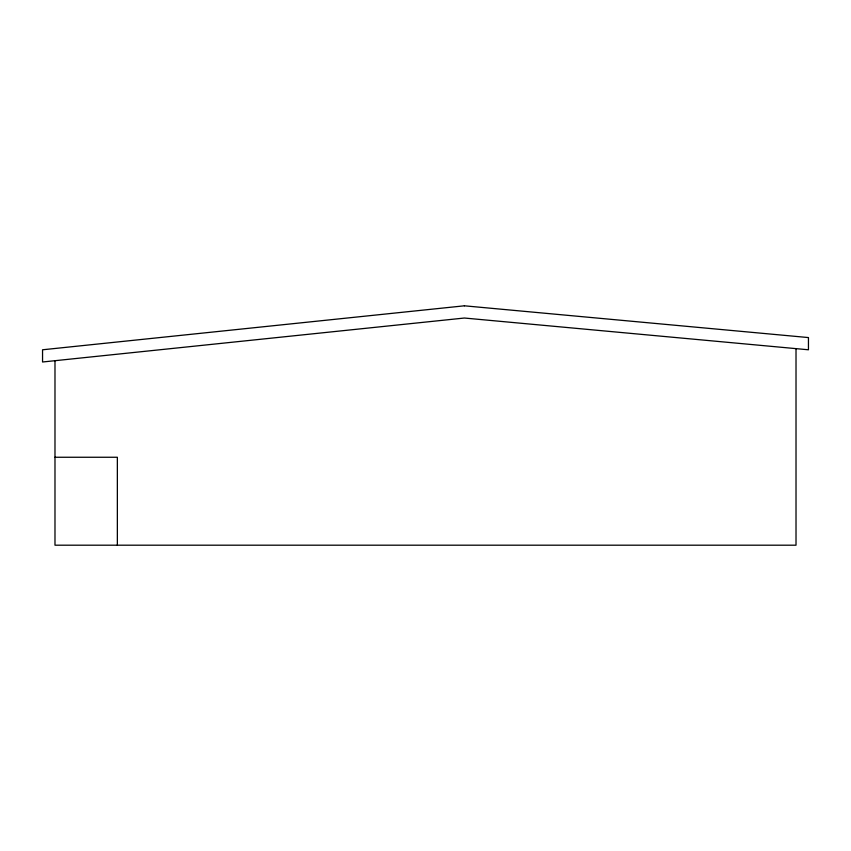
<?xml version="1.0" encoding="UTF-8"?>
<svg xmlns="http://www.w3.org/2000/svg" width="851" height="851" viewBox="0 0 851 851"><rect width="100%" height="100%" fill="white"/><g stroke="black" fill="none" stroke-linecap="round" stroke-linejoin="round"><path stroke-width="1.28" d="M54.985 457.253L117.353 457.253L117.353 545.193M796.015 348.633L796.015 545.193L54.985 545.193L54.985 360.696M464.391 305.807L42.55 349.782L42.55 361.994L464.391 318.029L808.45 349.782L808.45 337.57L464.391 305.807"/></g></svg>
